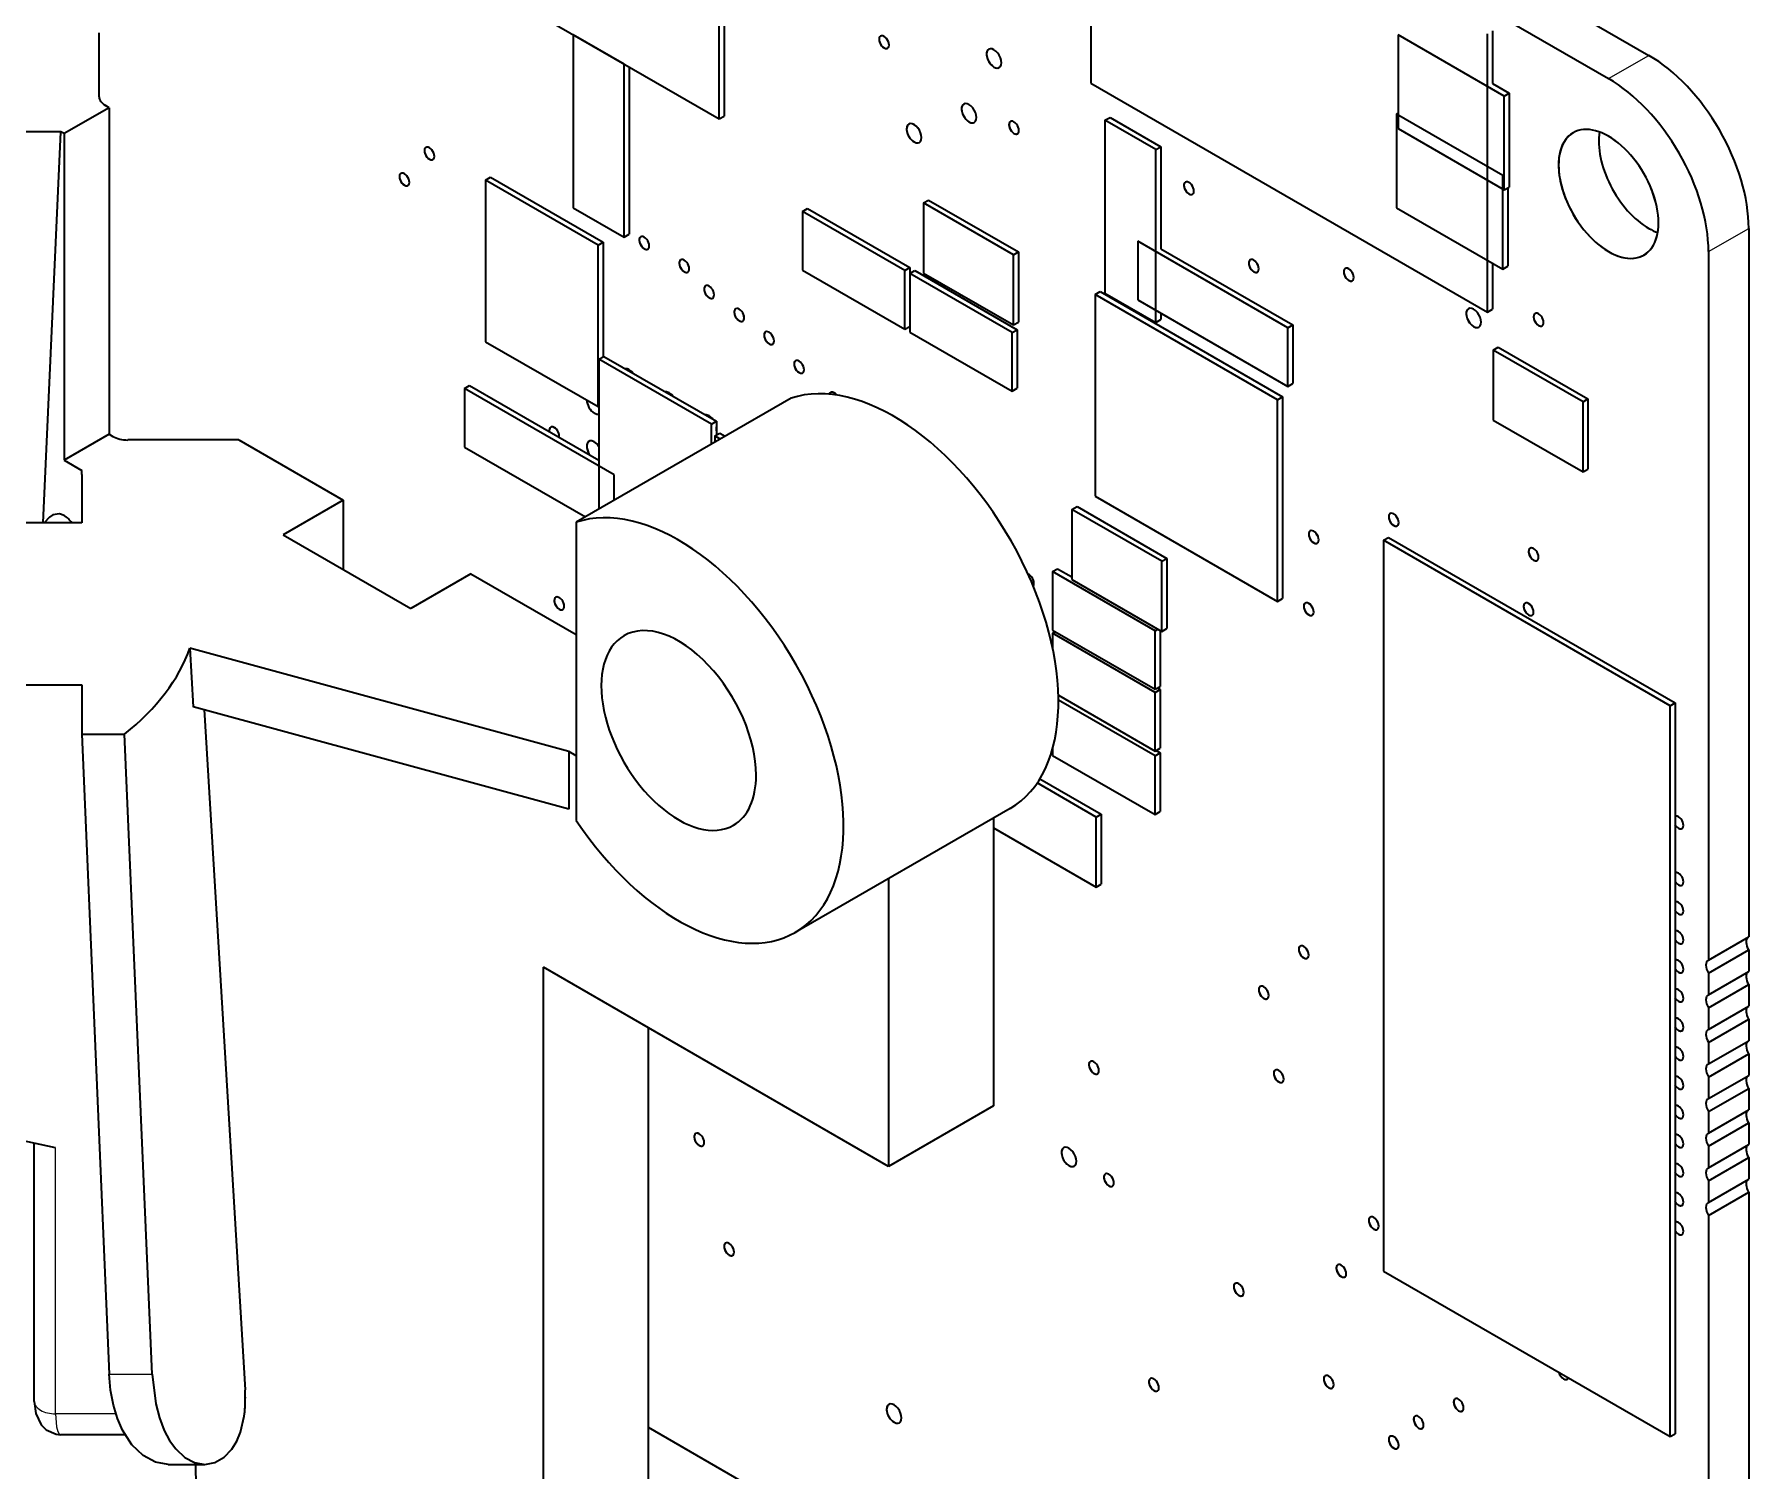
# Model space of a CAD drawing. Extents: x 284 to 1097, y 96 to 774.
# Drawn here: x 716.13 to 740.39, y 679.49 to 699.83 of the extents above; entities that cross this region are included whole.
import ezdxf

# ---------------------------------------------------------------- set-up
doc = ezdxf.new("R2010")
doc.units = 0

msp = doc.modelspace()

# ---------------------------------------------------------------- linework, layer by layer
at = {"color": 7, "lineweight": 35, "ltscale": 0.410291}
msp.add_line((724.763, 707.736), (738.976, 699.53), dxfattribs=at)
at = {"color": 7, "lineweight": 35, "ltscale": 0.410289}
msp.add_line((724.193, 707.407), (738.406, 699.201), dxfattribs=at)
msp.add_line((724.193, 707.407), (738.406, 699.201), dxfattribs=at)
at = {"color": 7, "lineweight": 35, "ltscale": 0.098511}
for p, q in [((731.078, 703.075), (731.078, 699.135)), ((736.691, 695.894), (736.691, 699.835))]:
    msp.add_line(p, q, dxfattribs=at)
at = {"color": 7, "lineweight": 35, "ltscale": 0.097978}
msp.add_line((725.82, 698.63), (725.82, 702.549), dxfattribs=at)
at = {"color": 7, "lineweight": 35, "ltscale": 0.064943}
msp.add_line((725.891, 701.268), (725.891, 698.671), dxfattribs=at)
at = {"color": 7, "lineweight": 35, "ltscale": 0.097979}
msp.add_line((722.426, 700.589), (725.82, 698.63), dxfattribs=at)
at = {"color": 7, "lineweight": 35, "ltscale": 0.022701}
msp.add_line((717.046, 698.942), (717.046, 699.85), dxfattribs=at)
at = {"color": 7, "lineweight": 35, "ltscale": 0.020756}
for p, q in [((724.475, 699.405), (723.756, 699.82)), ((718.331, 691.137), (718.376, 690.308))]:
    msp.add_line(p, q, dxfattribs=at)
at = {"color": 7, "lineweight": 35, "ltscale": 0.061172}
for p, q in [((723.756, 699.82), (723.756, 697.373)), ((731.28, 698.611), (731.28, 696.164)), ((731.999, 695.749), (731.999, 698.196))]:
    msp.add_line(p, q, dxfattribs=at)
at = {"color": 7, "lineweight": 35, "ltscale": 0.043418}
for p, q in [((736.931, 698.954), (735.427, 699.822)), ((736.91, 697.831), (735.406, 698.699)), ((735.427, 698.494), (736.931, 697.625)), ((735.406, 697.371), (736.91, 696.503))]:
    msp.add_line(p, q, dxfattribs=at)
at = {"color": 7, "lineweight": 35, "ltscale": 0.033211}
for p, q in [((735.427, 699.822), (735.427, 698.494)), ((737.002, 698.994), (737.002, 697.666)), ((736.931, 697.625), (736.931, 698.954)), ((735.406, 698.699), (735.406, 697.371)), ((736.91, 696.503), (736.91, 697.831))]:
    msp.add_line(p, q, dxfattribs=at)
at = {"color": 7, "lineweight": 35, "ltscale": 0.018565}
msp.add_line((736.762, 699.876), (736.762, 699.133), dxfattribs=at)
at = {"color": 7, "lineweight": 13, "ltscale": 0.016433}
msp.add_line((738.406, 699.201), (738.976, 699.53), dxfattribs=at)
at = {"color": 7, "lineweight": 35, "ltscale": 0.061171}
msp.add_line((724.475, 696.958), (724.475, 699.405), dxfattribs=at)
at = {"color": 7, "lineweight": 35, "ltscale": 0.059163}
msp.add_line((724.546, 699.365), (724.546, 696.999), dxfattribs=at)
at = {"color": 7, "lineweight": 35, "ltscale": 0.162024}
msp.add_line((731.078, 699.135), (736.691, 695.894), dxfattribs=at)
at = {"color": 7, "lineweight": 35, "ltscale": 0.00693}
msp.add_line((736.762, 699.133), (737.002, 698.994), dxfattribs=at)
at = {"color": 7, "lineweight": 35, "ltscale": 0.002041}
for p, q in [((736.931, 698.954), (737.002, 698.994)), ((731.28, 698.611), (731.351, 698.652)), ((731.999, 698.196), (732.07, 698.237)), ((736.931, 697.625), (737.002, 697.666)), ((726.997, 697.32), (727.068, 697.361)), ((724.106, 696.843), (724.177, 696.884)), ((724.475, 696.958), (724.546, 696.999)), ((729.984, 696.706), (730.054, 696.747)), ((728.447, 696.483), (728.518, 696.524)), ((728.517, 696.442), (728.588, 696.483)), ((731.14, 696.146), (731.211, 696.187)), ((736.691, 695.894), (736.762, 695.935)), ((728.447, 695.653), (728.518, 695.693)), ((729.984, 695.713), (730.054, 695.753)), ((731.999, 695.749), (732.07, 695.79)), ((733.866, 695.673), (733.936, 695.714)), ((736.774, 695.358), (736.845, 695.398)), ((724.118, 695.227), (724.189, 695.268)), ((733.866, 694.843), (733.936, 694.884)), ((722.215, 694.815), (722.285, 694.855)), ((733.723, 694.655), (733.793, 694.696)), ((738.045, 693.631), (738.115, 693.671)), ((732.084, 692.367), (732.154, 692.407)), ((732.084, 691.373), (732.154, 691.414)), ((739.28, 690.321), (739.35, 690.362)), ((731.99, 688.782), (732.06, 688.823)), ((731.157, 688.745), (731.228, 688.786)), ((739.28, 679.973), (739.35, 680.014))]:
    msp.add_line(p, q, dxfattribs=at)
at = {"color": 7, "lineweight": 35, "ltscale": 0.018372}
for p, q in [((717.186, 698.789), (716.55, 698.422)), ((717.186, 694.165), (716.55, 693.798))]:
    msp.add_line(p, q, dxfattribs=at)
at = {"color": 7, "lineweight": 35, "ltscale": 0.001514}
for p, q in [((717.186, 698.789), (717.134, 698.819)), ((717.186, 694.165), (717.239, 694.135))]:
    msp.add_line(p, q, dxfattribs=at)
at = {"color": 7, "lineweight": 35, "ltscale": 0.080629}
msp.add_line((717.186, 698.789), (717.186, 695.564), dxfattribs=at)
at = {"color": 7, "lineweight": 35, "ltscale": 0.002042}
for p, q in [((725.82, 698.63), (725.891, 698.671)), ((722.513, 697.763), (722.584, 697.803)), ((728.713, 697.44), (728.784, 697.481)), ((736.91, 696.503), (736.98, 696.543)), ((729.967, 695.605), (730.038, 695.646)), ((729.967, 694.775), (730.038, 694.816)), ((738.045, 694.624), (738.115, 694.665)), ((725.711, 694.308), (725.782, 694.349)), ((725.757, 694.141), (725.828, 694.182)), ((730.813, 693.1), (730.884, 693.141)), ((735.222, 692.664), (735.292, 692.705)), ((730.539, 692.221), (730.61, 692.262)), ((733.723, 691.797), (733.793, 691.838)), ((731.99, 690.554), (732.06, 690.594)), ((731.99, 690.51), (732.06, 690.551)), ((731.99, 689.68), (732.06, 689.721)), ((731.99, 689.612), (732.06, 689.653)), ((731.157, 687.752), (731.228, 687.793))]:
    msp.add_line(p, q, dxfattribs=at)
at = {"color": 7, "lineweight": 35, "ltscale": 0.020755}
for p, q in [((731.999, 698.196), (731.28, 698.611)), ((731.351, 698.652), (732.07, 698.237)), ((723.756, 697.373), (724.475, 696.958)), ((726.997, 697.32), (726.997, 696.49)), ((731.747, 696.897), (731.747, 696.067)), ((728.447, 695.653), (728.447, 696.483)), ((728.517, 696.442), (728.517, 695.612)), ((731.28, 696.164), (731.999, 695.749)), ((729.967, 694.775), (729.967, 695.605)), ((730.038, 695.646), (730.038, 694.816)), ((733.866, 694.843), (733.866, 695.673)), ((733.936, 695.714), (733.936, 694.884)), ((722.215, 694.815), (722.215, 693.984)), ((730.539, 692.221), (730.539, 691.391)), ((731.99, 690.554), (731.99, 691.384)), ((731.99, 689.68), (731.99, 690.51)), ((732.06, 690.551), (732.06, 689.721)), ((731.99, 688.782), (731.99, 689.612))]:
    msp.add_line(p, q, dxfattribs=at)
at = {"color": 7, "lineweight": 35, "ltscale": 0.000613215}
msp.add_line((735.406, 698.699), (735.427, 698.712), dxfattribs=at)
at = {"color": 7, "lineweight": 35, "ltscale": 0.012407}
msp.add_line((716.503, 698.448), (716.007, 698.448), dxfattribs=at)
at = {"color": 7, "lineweight": 35, "ltscale": 0.138574}
msp.add_line((716.254, 692.911), (716.503, 698.448), dxfattribs=at)
at = {"color": 7, "lineweight": 35, "ltscale": 0.001346}
msp.add_line((716.55, 698.422), (716.503, 698.448), dxfattribs=at)
at = {"color": 7, "lineweight": 35, "ltscale": 0.115596}
msp.add_line((716.55, 698.422), (716.55, 693.798), dxfattribs=at)
at = {"color": 7, "lineweight": 35, "ltscale": 0.03613}
msp.add_line((732.07, 698.237), (732.07, 696.792), dxfattribs=at)
at = {"color": 7, "lineweight": 35, "ltscale": 0.045976}
for p, q in [((722.584, 697.803), (724.177, 696.884)), ((725.711, 694.308), (724.118, 695.227))]:
    msp.add_line(p, q, dxfattribs=at)
at = {"color": 7, "lineweight": 35, "ltscale": 0.057155}
for p, q in [((722.513, 697.763), (722.513, 695.476)), ((724.106, 694.557), (724.106, 696.843))]:
    msp.add_line(p, q, dxfattribs=at)
at = {"color": 7, "lineweight": 35, "ltscale": 0.045978}
for p, q in [((724.106, 696.843), (722.513, 697.763)), ((722.513, 695.476), (724.106, 694.557)), ((724.189, 695.268), (725.782, 694.349))]:
    msp.add_line(p, q, dxfattribs=at)
at = {"color": 7, "lineweight": 35, "ltscale": 0.02776}
msp.add_line((736.98, 697.654), (736.98, 696.543), dxfattribs=at)
at = {"color": 7, "lineweight": 35, "ltscale": 0.041862}
for p, q in [((728.447, 696.483), (726.997, 697.32)), ((727.068, 697.361), (728.518, 696.524)), ((726.997, 696.49), (728.447, 695.653)), ((729.967, 695.605), (728.517, 696.442)), ((728.588, 696.483), (730.038, 695.646)), ((728.517, 695.612), (729.967, 694.775)), ((731.99, 691.384), (730.539, 692.221)), ((730.539, 691.391), (731.99, 690.554)), ((731.99, 690.51), (730.539, 691.347)), ((730.539, 689.619), (731.99, 688.782))]:
    msp.add_line(p, q, dxfattribs=at)
at = {"color": 7, "lineweight": 35, "ltscale": 0.024838}
for p, q in [((728.713, 697.44), (728.713, 696.446)), ((729.984, 695.713), (729.984, 696.706)), ((730.054, 696.747), (730.054, 695.753)), ((736.774, 695.358), (736.774, 694.364)), ((738.115, 694.665), (738.115, 693.671)), ((730.813, 693.1), (730.813, 692.107)), ((732.084, 691.373), (732.084, 692.367)), ((732.154, 692.407), (732.154, 691.414)), ((731.157, 687.752), (731.157, 688.745))]:
    msp.add_line(p, q, dxfattribs=at)
at = {"color": 7, "lineweight": 35, "ltscale": 0.036678}
for p, q in [((729.984, 696.706), (728.713, 697.44)), ((728.713, 696.446), (729.984, 695.713)), ((732.084, 692.367), (730.813, 693.1)), ((730.813, 692.107), (732.084, 691.373))]:
    msp.add_line(p, q, dxfattribs=at)
at = {"color": 7, "lineweight": 35, "ltscale": 0.036676}
for p, q in [((728.784, 697.481), (730.054, 696.747)), ((736.845, 695.398), (738.115, 694.665)), ((736.774, 694.364), (738.045, 693.631)), ((730.884, 693.141), (732.154, 692.407))]:
    msp.add_line(p, q, dxfattribs=at)
at = {"color": 7, "lineweight": 13, "ltscale": 0.016432}
msp.add_line((739.821, 696.752), (740.39, 697.08), dxfattribs=at)
at = {"color": 7, "lineweight": 35, "ltscale": 0.250812}
for p, q in [((740.39, 697.08), (740.39, 687.048)), ((739.821, 696.752), (739.821, 686.719)), ((739.821, 696.752), (739.821, 686.719)), ((740.39, 683.434), (740.39, 673.402)), ((739.821, 683.106), (739.821, 673.073)), ((739.821, 683.106), (739.821, 673.073))]:
    msp.add_line(p, q, dxfattribs=at)
at = {"color": 7, "lineweight": 35, "ltscale": 0.040572}
msp.add_line((724.177, 696.884), (724.177, 695.261), dxfattribs=at)
at = {"color": 7, "lineweight": 35, "ltscale": 0.061173}
for p, q in [((733.866, 695.673), (731.747, 696.897)), ((731.747, 696.067), (733.866, 694.843)), ((724.334, 693.591), (722.215, 694.815))]:
    msp.add_line(p, q, dxfattribs=at)
at = {"color": 7, "lineweight": 35, "ltscale": 0.053889}
msp.add_line((732.07, 696.792), (733.936, 695.714), dxfattribs=at)
at = {"color": 7, "lineweight": 35, "ltscale": 0.016319}
msp.add_line((736.762, 696.588), (736.762, 695.935), dxfattribs=at)
at = {"color": 7, "lineweight": 35, "ltscale": 0.002025}
msp.add_line((728.518, 696.524), (728.518, 696.443), dxfattribs=at)
at = {"color": 7, "lineweight": 35, "ltscale": 0.071445}
for p, q in [((731.14, 696.146), (731.14, 693.288)), ((733.723, 691.797), (733.723, 694.655))]:
    msp.add_line(p, q, dxfattribs=at)
at = {"color": 7, "lineweight": 35, "ltscale": 0.074554}
for p, q in [((733.723, 694.655), (731.14, 696.146)), ((731.211, 696.187), (733.793, 694.696)), ((731.14, 693.288), (733.723, 691.797))]:
    msp.add_line(p, q, dxfattribs=at)
at = {"color": 7, "lineweight": 35, "ltscale": 0.002246}
msp.add_line((732.07, 695.88), (732.07, 695.79), dxfattribs=at)
at = {"color": 7, "lineweight": 35, "ltscale": 0.034967}
msp.add_line((717.186, 695.564), (717.186, 694.165), dxfattribs=at)
at = {"color": 7, "lineweight": 35, "ltscale": 0.036677}
msp.add_line((738.045, 694.624), (736.774, 695.358), dxfattribs=at)
at = {"color": 7, "lineweight": 35, "ltscale": 0.053076}
msp.add_line((724.118, 695.227), (724.118, 693.104), dxfattribs=at)
at = {"color": 7, "lineweight": 35, "ltscale": 0.052912}
msp.add_line((722.285, 694.855), (724.118, 693.797), dxfattribs=at)
at = {"color": 7, "lineweight": 35, "ltscale": 0.087772}
msp.add_line((726.838, 694.675), (723.798, 692.919), dxfattribs=at)
at = {"color": 7, "lineweight": 35, "ltscale": 0.071443}
msp.add_line((733.793, 694.696), (733.793, 691.838), dxfattribs=at)
at = {"color": 7, "lineweight": 35, "ltscale": 0.000359603}
msp.add_line((724.106, 694.557), (724.118, 694.564), dxfattribs=at)
at = {"color": 7, "lineweight": 35, "ltscale": 0.024837}
for p, q in [((738.045, 693.631), (738.045, 694.624)), ((731.228, 688.786), (731.228, 687.793))]:
    msp.add_line(p, q, dxfattribs=at)
at = {"color": 7, "lineweight": 35, "ltscale": 0.007098}
msp.add_line((725.711, 694.024), (725.711, 694.308), dxfattribs=at)
at = {"color": 7, "lineweight": 35, "ltscale": 0.004831}
msp.add_line((725.782, 694.349), (725.782, 694.155), dxfattribs=at)
at = {"color": 7, "lineweight": 35, "ltscale": 0.002263}
msp.add_line((725.828, 694.182), (725.906, 694.137), dxfattribs=at)
at = {"color": 7, "lineweight": 35, "ltscale": 0.03932}
msp.add_line((719.024, 694.084), (717.451, 694.084), dxfattribs=at)
at = {"color": 7, "lineweight": 35, "ltscale": 0.042622}
msp.add_line((719.024, 694.084), (720.5, 693.232), dxfattribs=at)
at = {"color": 7, "lineweight": 35, "ltscale": 0.049481}
msp.add_line((722.215, 693.984), (723.929, 692.995), dxfattribs=at)
at = {"color": 7, "lineweight": 35, "ltscale": 0.002262}
msp.add_line((725.836, 694.096), (725.757, 694.141), dxfattribs=at)
at = {"color": 7, "lineweight": 35, "ltscale": 0.002261}
msp.add_line((725.757, 694.141), (725.757, 694.051), dxfattribs=at)
at = {"color": 7, "lineweight": 35, "ltscale": 0.007194}
msp.add_line((716.55, 693.798), (716.799, 693.654), dxfattribs=at)
at = {"color": 7, "lineweight": 35, "ltscale": 0.001482}
msp.add_line((716.799, 693.595), (716.799, 693.654), dxfattribs=at)
at = {"color": 7, "lineweight": 35, "ltscale": 0.017084}
msp.add_line((716.799, 693.595), (716.799, 692.911), dxfattribs=at)
at = {"color": 7, "lineweight": 35, "ltscale": 0.009064}
msp.add_line((724.334, 693.229), (724.334, 693.591), dxfattribs=at)
at = {"color": 7, "lineweight": 35, "ltscale": 0.024495}
for p, q in [((720.5, 693.232), (719.652, 692.742)), ((720.5, 693.232), (720.5, 692.252)), ((722.305, 692.19), (721.456, 691.7))]:
    msp.add_line(p, q, dxfattribs=at)
at = {"color": 7, "lineweight": 35, "ltscale": 0.033449}
msp.add_line((716.799, 692.911), (715.461, 692.911), dxfattribs=at)
at = {"color": 7, "lineweight": 35, "ltscale": 0.05209}
msp.add_line((719.652, 692.742), (721.456, 691.7), dxfattribs=at)
at = {"color": 7, "lineweight": 35, "ltscale": 0.105574}
msp.add_line((723.798, 692.919), (723.798, 688.696), dxfattribs=at)
at = {"color": 7, "lineweight": 35, "ltscale": 0.117144}
msp.add_line((735.292, 692.705), (739.35, 690.362), dxfattribs=at)
at = {"color": 7, "lineweight": 35, "ltscale": 0.117145}
for p, q in [((739.28, 690.321), (735.222, 692.664)), ((735.222, 682.316), (739.28, 679.973))]:
    msp.add_line(p, q, dxfattribs=at)
at = {"color": 7, "lineweight": 35, "ltscale": 0.258705}
for p, q in [((735.222, 692.664), (735.222, 682.316)), ((739.28, 679.973), (739.28, 690.321)), ((739.35, 690.362), (739.35, 680.014))]:
    msp.add_line(p, q, dxfattribs=at)
at = {"color": 7, "lineweight": 35, "ltscale": 0.005857}
msp.add_line((730.61, 692.262), (730.813, 692.145), dxfattribs=at)
at = {"color": 7, "lineweight": 35, "ltscale": 0.043104}
msp.add_line((722.305, 692.19), (723.798, 691.328), dxfattribs=at)
at = {"color": 7, "lineweight": 35, "ltscale": 0.001086}
for p, q in [((730.539, 691.347), (730.577, 691.369)), ((731.99, 691.384), (732.027, 691.406))]:
    msp.add_line(p, q, dxfattribs=at)
at = {"color": 7, "lineweight": 35, "ltscale": 0.00535}
msp.add_line((730.539, 691.347), (730.539, 691.133), dxfattribs=at)
at = {"color": 7, "lineweight": 35, "ltscale": 0.0198}
msp.add_line((732.06, 691.386), (732.06, 690.594), dxfattribs=at)
at = {"color": 7, "lineweight": 35, "ltscale": 0.138943}
msp.add_line((723.692, 689.674), (718.331, 691.137), dxfattribs=at)
at = {"color": 7, "lineweight": 35, "ltscale": 0.022398}
msp.add_line((715.903, 690.616), (716.799, 690.616), dxfattribs=at)
at = {"color": 7, "lineweight": 35, "ltscale": 0.017432}
msp.add_line((716.799, 690.616), (716.799, 689.918), dxfattribs=at)
at = {"color": 7, "lineweight": 35, "ltscale": 0.001087}
msp.add_line((732.023, 690.573), (732.06, 690.551), dxfattribs=at)
at = {"color": 7, "lineweight": 35, "ltscale": 0.137759}
msp.add_line((723.692, 688.858), (718.376, 690.308), dxfattribs=at)
at = {"color": 7, "lineweight": 35, "ltscale": 0.241236}
msp.add_line((718.531, 690.266), (719.111, 680.634), dxfattribs=at)
at = {"color": 7, "lineweight": 35, "ltscale": 0.039539}
msp.add_line((730.62, 690.471), (731.99, 689.68), dxfattribs=at)
at = {"color": 7, "lineweight": 35, "ltscale": 0.039502}
msp.add_line((731.99, 689.612), (730.621, 690.402), dxfattribs=at)
at = {"color": 7, "lineweight": 35, "ltscale": 0.015146}
msp.add_line((716.799, 689.918), (717.405, 689.918), dxfattribs=at)
at = {"color": 7, "lineweight": 35, "ltscale": 0.226738}
msp.add_line((716.799, 689.918), (717.187, 680.857), dxfattribs=at)
at = {"color": 7, "lineweight": 35, "ltscale": 0.226765}
msp.add_line((717.797, 680.856), (717.405, 689.918), dxfattribs=at)
at = {"color": 7, "lineweight": 35, "ltscale": 0.003043}
msp.add_line((723.798, 689.613), (723.692, 689.674), dxfattribs=at)
at = {"color": 7, "lineweight": 35, "ltscale": 0.020413}
msp.add_line((723.692, 689.674), (723.692, 688.858), dxfattribs=at)
at = {"color": 7, "lineweight": 35, "ltscale": 0.002501}
msp.add_line((730.539, 689.719), (730.539, 689.619), dxfattribs=at)
at = {"color": 7, "lineweight": 35, "ltscale": 0.001698}
msp.add_line((732.002, 689.687), (732.06, 689.653), dxfattribs=at)
at = {"color": 7, "lineweight": 35, "ltscale": 0.020757}
msp.add_line((732.06, 689.653), (732.06, 688.823), dxfattribs=at)
at = {"color": 7, "lineweight": 35, "ltscale": 0.024171}
msp.add_line((731.157, 688.745), (730.32, 689.229), dxfattribs=at)
at = {"color": 7, "lineweight": 35, "ltscale": 0.025108}
msp.add_line((730.358, 689.288), (731.228, 688.786), dxfattribs=at)
at = {"color": 7, "lineweight": 35, "ltscale": 0.087769}
msp.add_line((729.938, 688.868), (726.897, 687.113), dxfattribs=at)
at = {"color": 7, "lineweight": 35, "ltscale": 0.10188}
msp.add_line((729.702, 688.732), (729.702, 684.657), dxfattribs=at)
at = {"color": 7, "lineweight": 35, "ltscale": 0.042011}
msp.add_line((729.702, 688.592), (731.157, 687.752), dxfattribs=at)
at = {"color": 7, "lineweight": 35, "ltscale": 0.007037}
msp.add_line((728.217, 687.875), (728.217, 687.594), dxfattribs=at)
at = {"color": 7, "lineweight": 35, "ltscale": 0.094844}
msp.add_line((728.217, 687.594), (728.217, 683.8), dxfattribs=at)
at = {"color": 7, "lineweight": 35, "ltscale": 0.016432}
for p, q in [((739.821, 686.719), (740.39, 687.048)), ((739.821, 686.535), (740.39, 686.864)), ((739.821, 686.229), (740.39, 686.558)), ((739.821, 686.045), (740.39, 686.374)), ((739.821, 685.739), (740.39, 686.068)), ((739.821, 685.555), (740.39, 685.884)), ((739.821, 685.25), (740.39, 685.578)), ((739.821, 685.065), (740.39, 685.394)), ((739.821, 684.76), (740.39, 685.088)), ((739.821, 684.576), (740.39, 684.904)), ((739.821, 684.27), (740.39, 684.598)), ((739.821, 684.086), (740.39, 684.414)), ((739.821, 683.78), (740.39, 684.109)), ((739.821, 683.596), (740.39, 683.924)), ((739.821, 683.29), (740.39, 683.619)), ((739.821, 683.106), (740.39, 683.434))]:
    msp.add_line(p, q, dxfattribs=at)
at = {"color": 7, "lineweight": 35, "ltscale": 0.007643}
for p, q in [((740.39, 686.864), (740.39, 686.558)), ((739.821, 686.535), (739.821, 686.229)), ((739.821, 686.535), (739.821, 686.229)), ((740.39, 686.374), (740.39, 686.068)), ((739.821, 686.045), (739.821, 685.739)), ((739.821, 686.045), (739.821, 685.739)), ((740.39, 685.884), (740.39, 685.578)), ((739.821, 685.555), (739.821, 685.25)), ((739.821, 685.555), (739.821, 685.25)), ((740.39, 685.394), (740.39, 685.088)), ((739.821, 684.576), (739.821, 684.27)), ((739.821, 684.576), (739.821, 684.27)), ((740.39, 684.414), (740.39, 684.109)), ((739.821, 684.086), (739.821, 683.78)), ((739.821, 684.086), (739.821, 683.78)), ((740.39, 683.924), (740.39, 683.619)), ((739.821, 683.596), (739.821, 683.29)), ((739.821, 683.596), (739.821, 683.29))]:
    msp.add_line(p, q, dxfattribs=at)
at = {"color": 7, "lineweight": 35, "ltscale": 0.279117}
msp.add_line((723.335, 675.453), (723.335, 686.618), dxfattribs=at)
at = {"color": 7, "lineweight": 35, "ltscale": 0.140921}
msp.add_line((728.217, 683.8), (723.335, 686.618), dxfattribs=at)
at = {"color": 7, "lineweight": 35, "ltscale": 0.236252}
msp.add_line((724.82, 676.311), (724.82, 685.761), dxfattribs=at)
at = {"color": 7, "lineweight": 35, "ltscale": 0.007645}
for p, q in [((739.821, 685.065), (739.821, 684.76)), ((739.821, 685.065), (739.821, 684.76)), ((740.39, 684.904), (740.39, 684.598))]:
    msp.add_line(p, q, dxfattribs=at)
at = {"color": 7, "lineweight": 35, "ltscale": 0.042867}
msp.add_line((729.702, 684.657), (728.217, 683.8), dxfattribs=at)
at = {"color": 7, "lineweight": 35, "ltscale": 0.012732}
msp.add_line((716.428, 684.063), (715.93, 684.172), dxfattribs=at)
at = {"color": 7, "lineweight": 35, "ltscale": 0.09147}
msp.add_line((716.128, 680.47), (716.128, 684.128), dxfattribs=at)
at = {"color": 7, "lineweight": 13, "ltscale": 0.094154}
msp.add_line((716.428, 680.296), (716.428, 684.063), dxfattribs=at)
at = {"color": 7, "lineweight": 13, "ltscale": 0.01525}
msp.add_line((717.187, 680.856), (717.797, 680.856), dxfattribs=at)
at = {"color": 7, "lineweight": 35, "ltscale": 0.000289933}
msp.add_line((719.114, 680.532), (719.114, 680.52), dxfattribs=at)
at = {"color": 7, "lineweight": 35, "ltscale": 0.000517275}
msp.add_line((719.114, 680.5), (719.114, 680.52), dxfattribs=at)
at = {"color": 7, "lineweight": 13, "ltscale": 0.021326}
msp.add_line((717.281, 680.296), (716.428, 680.296), dxfattribs=at)
at = {"color": 7, "lineweight": 35, "ltscale": 0.05921}
msp.add_line((726.871, 678.917), (724.82, 680.101), dxfattribs=at)
msp.add_line((726.871, 678.917), (724.82, 680.101), dxfattribs=at)
at = {"color": 7, "lineweight": 35, "ltscale": 0.02262}
msp.add_line((717.41, 680.001), (716.505, 680.001), dxfattribs=at)
at = {"color": 7, "lineweight": 35, "ltscale": 0.012929}
msp.add_line((718.022, 679.581), (718.539, 679.581), dxfattribs=at)
at = {"color": 7, "lineweight": 35, "ltscale": 0.231439}
msp.add_line((718.409, 679.581), (718.547, 670.324), dxfattribs=at)
at = {"color": 7, "lineweight": 35}
for points in [[(716.55, 693.015), (716.483, 693.039), (716.392, 693.023), (716.344, 692.993), (716.266, 692.911)], [(718.022, 679.581), (717.844, 679.612), (717.67, 679.704), (717.51, 679.856), (717.376, 680.063), (717.303, 680.231), (717.247, 680.417), (717.207, 680.63), (717.187, 680.856)], [(717.797, 680.856), (717.847, 680.437), (717.898, 680.24), (717.966, 680.062), (718.042, 679.92), (718.129, 679.799), (718.258, 679.679), (718.397, 679.606), (718.539, 679.581)], [(716.128, 680.47), (716.148, 680.299), (716.223, 680.142), (716.298, 680.069), (716.436, 680.008), (716.505, 680.001)], [(718.539, 679.581), (718.684, 679.607), (718.814, 679.682), (718.925, 679.798), (718.993, 679.909), (719.047, 680.037), (719.099, 680.262)]]:
    msp.add_lwpolyline(points, dxfattribs=at)
at = {"color": 7, "lineweight": 13}
msp.add_lwpolyline([(716.428, 680.296), (716.442, 680.113), (716.46, 680.047), (716.478, 680.015), (716.488, 680.006), (716.505, 680.001)], dxfattribs=at)
at = {"color": 7, "lineweight": 35}
for centre, radius, start, end in [((716.34, 692.684), 0.392, 35.4242, 57.5596), ((717.36, 680.493), 1.754, 352.4262, 0.1985)]:
    msp.add_arc(centre, radius, start, end, dxfattribs=at)
for centre, major_axis, start_param, end_param in [((728.153, 699.716), (0.05, -0.0866), 3.141593, 5.497787), ((728.153, 699.716), (0.05, -0.0866), 2.356194, 5.497787), ((728.153, 699.716), (0.05, -0.0866), 0, 3.141593), ((728.153, 699.716), (0.05, -0.0866), 5.497787, 8.63938), ((728.153, 699.716), (0.05, -0.0866), 5.497787, 6.283185), ((729.709, 699.487), (0.075, -0.13), 3.141593, 5.497787), ((729.709, 699.487), (0.075, -0.13), 2.356194, 5.497787), ((729.709, 699.487), (0.075, -0.13), 0, 3.141593), ((729.709, 699.487), (0.075, -0.13), 5.497787, 8.63938), ((738.976, 697.897), (1, -1.732), 0.785397, 2.356195), ((729.709, 699.487), (0.075, -0.13), 5.497787, 6.283185), ((738.406, 697.568), (1, -1.732), 0.785397, 2.356195), ((738.406, 697.568), (1, -1.732), 0.785397, 2.356195), ((717.346, 698.942), (-0.3, 0), 0, 0.785398), ((729.355, 698.711), (0.075, -0.13), 3.141593, 5.497787), ((729.355, 698.711), (0.075, -0.13), 2.356194, 5.497787), ((729.355, 698.711), (0.075, -0.13), 6.283185, 9.424778), ((729.355, 698.711), (0.075, -0.13), 5.497787, 8.63938), ((728.578, 698.426), (0.075, -0.13), 3.141593, 5.497787), ((728.578, 698.426), (0.075, -0.13), 2.356194, 5.497787), ((728.578, 698.426), (0.075, -0.13), 0, 3.141593), ((728.578, 698.426), (0.075, -0.13), 5.497787, 8.63938), ((729.355, 698.711), (0.075, -0.13), 5.497787, 6.283185), ((729.992, 698.507), (0.05, -0.0866), 3.141593, 5.497787), ((729.992, 698.507), (0.05, -0.0866), 2.356194, 5.497787), ((729.992, 698.507), (0.05, -0.0866), 0, 3.141593), ((729.992, 698.507), (0.05, -0.0866), 5.497787, 8.63938), ((738.406, 697.568), (0.5, -0.866), 2.356194, 5.497787), ((738.406, 697.568), (0.5, -0.866), 6.283185, 9.424778), ((728.578, 698.426), (0.075, -0.13), 5.497787, 6.283185), ((729.992, 698.507), (0.05, -0.0866), 5.497787, 6.283185), ((738.406, 697.568), (0.5, -0.866), 3.141593, 5.497787), ((738.976, 697.897), (0.5, -0.866), 3.746422, 5.497787), ((738.406, 697.568), (0.5, -0.866), 5.497787, 8.63938), ((721.719, 698.14), (0.05, -0.0866), 3.141593, 5.497787), ((721.719, 698.14), (0.05, -0.0866), 2.356194, 5.497787), ((721.719, 698.14), (0.05, -0.0866), 6.283185, 9.424778), ((721.719, 698.14), (0.05, -0.0866), 5.497787, 8.63938), ((721.719, 698.14), (0.05, -0.0866), 5.497787, 6.283185), ((721.365, 697.772), (0.05, -0.0866), 3.141593, 5.497787), ((721.365, 697.772), (0.05, -0.0866), 2.356194, 5.497787), ((721.365, 697.772), (0.05, -0.0866), 6.283185, 9.424778), ((721.365, 697.772), (0.05, -0.0866), 5.497787, 8.63938), ((721.365, 697.772), (0.05, -0.0866), 5.497787, 6.283185), ((732.467, 697.65), (0.05, -0.0866), 3.141593, 5.497787), ((732.467, 697.65), (0.05, -0.0866), 2.356194, 5.497787), ((732.467, 697.65), (0.05, -0.0866), 6.283185, 9.424778), ((732.467, 697.65), (0.05, -0.0866), 5.497787, 8.63938), ((732.467, 697.65), (0.05, -0.0866), 5.497787, 6.283185), ((738.976, 697.897), (-0.5, 0.866), 2.356194, 2.536765), ((724.759, 696.874), (0.05, -0.0866), 3.141593, 5.497787), ((724.759, 696.874), (0.05, -0.0866), 2.356194, 5.497787), ((724.759, 696.874), (0.05, -0.0866), 0, 3.141593), ((724.759, 696.874), (0.05, -0.0866), 5.497787, 8.63938), ((724.759, 696.874), (0.05, -0.0866), 5.497787, 6.283185), ((725.325, 696.548), (0.05, -0.0866), 3.141593, 5.497787), ((725.325, 696.548), (0.05, -0.0866), 2.356194, 5.497787), ((725.325, 696.548), (0.05, -0.0866), 0, 3.141593), ((725.325, 696.548), (0.05, -0.0866), 5.497787, 8.63938), ((733.386, 696.548), (0.05, -0.0866), 3.141593, 5.497787), ((733.386, 696.548), (0.05, -0.0866), 2.356194, 5.497787), ((733.386, 696.548), (0.05, -0.0866), 0, 3.141593), ((733.386, 696.548), (0.05, -0.0866), 5.497787, 8.63938), ((738.406, 697.568), (0.5, -0.866), 5.497787, 6.283185), ((725.325, 696.548), (0.05, -0.0866), 5.497787, 6.283185), ((733.386, 696.548), (0.05, -0.0866), 5.497787, 6.283185), ((734.729, 696.425), (0.05, -0.0866), 3.141593, 5.497787), ((734.729, 696.425), (0.05, -0.0866), 2.356194, 5.497787), ((734.729, 696.425), (0.05, -0.0866), 0, 3.141593), ((734.729, 696.425), (0.05, -0.0866), 5.497787, 8.63938), ((734.729, 696.425), (0.05, -0.0866), 5.497787, 6.283185), ((725.678, 696.18), (0.05, -0.0866), 3.141593, 5.497787), ((725.678, 696.18), (0.05, -0.0866), 2.356194, 5.497787), ((725.678, 696.18), (0.05, -0.0866), 6.283185, 9.424778), ((725.678, 696.18), (0.05, -0.0866), 5.497787, 8.63938), ((725.678, 696.18), (0.05, -0.0866), 5.497787, 6.283185), ((726.103, 695.854), (0.05, -0.0866), 3.141593, 5.497787), ((726.103, 695.854), (0.05, -0.0866), 2.356194, 5.497787), ((726.103, 695.854), (0.05, -0.0866), 0, 3.141593), ((726.103, 695.854), (0.05, -0.0866), 5.497787, 8.63938), ((736.497, 695.813), (0.075, -0.13), 3.141593, 5.497787), ((736.497, 695.813), (0.075, -0.13), 2.356194, 5.497787), ((736.497, 695.813), (0.075, -0.13), 6.283185, 9.424778), ((736.497, 695.813), (0.075, -0.13), 5.497787, 8.63938), ((737.416, 695.788), (0.05, -0.0866), 3.141593, 5.497787), ((737.416, 695.788), (0.05, -0.0866), 2.356194, 5.497787), ((737.416, 695.788), (0.05, -0.0866), 6.283185, 9.424778), ((737.416, 695.788), (0.05, -0.0866), 5.497787, 8.63938), ((726.103, 695.854), (0.05, -0.0866), 5.497787, 6.283185), ((726.527, 695.527), (0.05, -0.0866), 3.141593, 5.497787), ((726.527, 695.527), (0.05, -0.0866), 2.356194, 5.497787), ((726.527, 695.527), (0.05, -0.0866), 0, 3.141593), ((726.527, 695.527), (0.05, -0.0866), 5.497787, 8.63938), ((736.497, 695.813), (0.075, -0.13), 5.497787, 6.283185), ((737.416, 695.788), (0.05, -0.0866), 5.497787, 6.283185), ((726.527, 695.527), (0.05, -0.0866), 5.497787, 6.283185), ((726.951, 695.119), (0.05, -0.0866), 3.141593, 5.497787), ((726.951, 695.119), (0.05, -0.0866), 2.356194, 5.497787), ((726.951, 695.119), (0.05, -0.0866), 6.283185, 9.424778), ((726.951, 695.119), (0.05, -0.0866), 5.497787, 8.63938), ((724.547, 694.955), (0.075, -0.13), 1.834097, 2.880213), ((724.547, 694.955), (0.075, -0.13), 2.356194, 2.88026), ((724.547, 694.955), (0.075, -0.13), 1.834052, 2.356194), ((728.288, 691.726), (1.65, -2.858), 6.283085, 9.309669), ((726.951, 695.119), (0.05, -0.0866), 5.497787, 6.283185), ((724.052, 694.588), (0.075, -0.13), 3.926991, 5.497787), ((724.052, 694.588), (0.075, -0.13), 3.926991, 5.497787), ((725.113, 694.629), (0.075, -0.13), 1.834659, 2.87969), ((725.113, 694.629), (0.075, -0.13), 2.356194, 2.879736), ((725.113, 694.629), (0.075, -0.13), 1.834614, 2.356194), ((727.446, 694.67), (0.05, -0.0866), 2.356194, 3.627962), ((727.446, 694.67), (0.05, -0.0866), 3.141593, 3.627962), ((727.446, 694.67), (0.05, -0.0866), 1.837427, 3.141593), ((727.446, 694.67), (0.05, -0.0866), 1.837427, 2.356194), ((724.052, 694.588), (0.075, -0.13), 5.497787, 6.174279), ((724.052, 694.588), (0.075, -0.13), 5.497787, 6.174279), ((725.678, 694.302), (0.075, -0.13), 1.834723, 2.879556), ((725.678, 694.302), (0.075, -0.13), 2.356194, 2.879602), ((725.678, 694.302), (0.075, -0.13), 1.834678, 2.356194), ((723.486, 694.18), (0.05, -0.0866), 3.141593, 4.143849), ((723.486, 694.18), (0.05, -0.0866), 2.356194, 4.143802), ((723.486, 694.18), (0.05, -0.0866), 0.567338, 3.141593), ((723.486, 694.18), (0.05, -0.0866), 0.567387, 2.356194), ((725.678, 694.302), (0.075, -0.13), 0.559072, 1.00981), ((725.678, 694.302), (0.075, -0.13), 0.559129, 1.009755), ((717.451, 694.257), (-0.3, 0), 0.785398, 1.570796), ((724.052, 693.935), (0.075, -0.13), 2.356194, 4.871908), ((724.052, 693.935), (0.075, -0.13), 3.141593, 4.871848), ((724.052, 693.935), (0.075, -0.13), 1.680636, 3.141593), ((724.052, 693.935), (0.075, -0.13), 1.680636, 2.356194), ((725.247, 689.971), (-1.65, 2.858), 3.141592, 6.168077), ((735.366, 692.955), (0.05, -0.0866), 3.141593, 5.497787), ((735.366, 692.955), (0.05, -0.0866), 2.356194, 5.497787), ((735.366, 692.955), (0.05, -0.0866), 0, 3.141593), ((735.366, 692.955), (0.05, -0.0866), 5.497787, 8.63938), ((734.234, 692.71), (0.05, -0.0866), 3.141593, 5.497787), ((734.234, 692.71), (0.05, -0.0866), 2.356194, 5.497787), ((734.234, 692.71), (0.05, -0.0866), 0, 3.141593), ((734.234, 692.71), (0.05, -0.0866), 5.497787, 8.63938), ((735.366, 692.955), (0.05, -0.0866), 5.497787, 6.283185), ((734.234, 692.71), (0.05, -0.0866), 5.497787, 6.283185), ((737.346, 692.465), (0.05, -0.0866), 3.141593, 5.497787), ((737.346, 692.465), (0.05, -0.0866), 2.356194, 5.497787), ((737.346, 692.465), (0.05, -0.0866), 0, 3.141593), ((737.346, 692.465), (0.05, -0.0866), 5.497787, 8.63938), ((737.346, 692.465), (0.05, -0.0866), 5.497787, 6.283185), ((730.204, 692.098), (0.05, -0.0866), 0.217722, 2.530697), ((730.204, 692.098), (0.05, -0.0866), 2.356194, 2.530697), ((730.204, 692.098), (0.05, -0.0866), 0.217722, 2.356194), ((723.557, 691.771), (0.05, -0.0866), 3.141593, 5.497787), ((723.557, 691.771), (0.05, -0.0866), 2.356194, 5.497787), ((723.557, 691.771), (0.05, -0.0866), 6.283185, 9.424778), ((723.557, 691.771), (0.05, -0.0866), 5.497787, 8.63938), ((734.164, 691.689), (0.05, -0.0866), 3.141593, 5.497787), ((734.164, 691.689), (0.05, -0.0866), 2.356194, 5.497787), ((734.164, 691.689), (0.05, -0.0866), 6.283185, 9.424778), ((734.164, 691.689), (0.05, -0.0866), 5.497787, 8.63938), ((737.275, 691.689), (0.05, -0.0866), 3.141593, 5.497787), ((737.275, 691.689), (0.05, -0.0866), 2.356194, 5.497787), ((737.275, 691.689), (0.05, -0.0866), 0, 3.141593), ((737.275, 691.689), (0.05, -0.0866), 5.497787, 8.63938), ((723.557, 691.771), (0.05, -0.0866), 5.497787, 6.283185), ((725.247, 689.971), (-0.775, 1.342), 3.926991, 6.283185), ((734.164, 691.689), (0.05, -0.0866), 5.497787, 6.283185), ((737.275, 691.689), (0.05, -0.0866), 5.497787, 6.283185), ((725.247, 689.971), (-0.775, 1.342), 0, 3.141593), ((713.014, 691.757), (-5.423, 0), 2.514226, 2.942337), ((725.247, 689.971), (-0.775, 1.342), 3.141593, 3.926991), ((725.247, 689.971), (-1.65, 2.858), 1.685905, 3.141592), ((739.396, 688.668), (0.05, -0.0866), 6.283185, 9.424778), ((739.396, 688.668), (0.05, -0.0866), 2.356194, 3.141593), ((739.396, 688.668), (0.05, -0.0866), 4.712389, 5.497787), ((739.396, 688.668), (0.05, -0.0866), 4.712389, 5.497787), ((739.396, 688.668), (0.05, -0.0866), 5.497787, 8.63938), ((739.396, 688.668), (0.05, -0.0866), 5.497787, 6.283185), ((739.396, 687.868), (0.05, -0.0866), 0, 3.141593), ((739.396, 687.868), (0.05, -0.0866), 2.356194, 3.141593), ((739.396, 687.868), (0.05, -0.0866), 4.712389, 5.497787), ((739.396, 687.868), (0.05, -0.0866), 4.712389, 5.497787), ((739.396, 687.868), (0.05, -0.0866), 5.497787, 8.63938), ((739.396, 687.868), (0.05, -0.0866), 5.497787, 6.283185), ((739.396, 687.455), (0.05, -0.0866), 6.283185, 9.424778), ((739.396, 687.455), (0.05, -0.0866), 2.356194, 3.141593), ((739.396, 687.455), (0.05, -0.0866), 4.712389, 5.497787), ((739.396, 687.455), (0.05, -0.0866), 4.712389, 5.497787), ((739.396, 687.455), (0.05, -0.0866), 5.497787, 8.63938), ((739.396, 687.455), (0.05, -0.0866), 5.497787, 6.283185), ((739.396, 687.043), (0.05, -0.0866), 6.283185, 9.424778), ((739.396, 687.043), (0.05, -0.0866), 2.356194, 3.141593), ((739.396, 687.043), (0.05, -0.0866), 5.497787, 8.63938), ((734.093, 686.832), (0.05, -0.0866), 3.141593, 5.497787), ((734.093, 686.832), (0.05, -0.0866), 2.356194, 5.497787), ((734.093, 686.832), (0.05, -0.0866), 6.283185, 9.424778), ((734.093, 686.832), (0.05, -0.0866), 5.497787, 8.63938), ((739.396, 687.043), (0.05, -0.0866), 4.712389, 5.497787), ((739.396, 687.043), (0.05, -0.0866), 4.712389, 5.497787), ((739.396, 687.043), (0.05, -0.0866), 5.497787, 6.283185), ((740.46, 686.915), (-0.075, 0.131), 0.05949, 1.630766), ((734.093, 686.832), (0.05, -0.0866), 5.497787, 6.283185), ((739.396, 686.631), (0.05, -0.0866), 6.283185, 9.424778), ((739.396, 686.631), (0.05, -0.0866), 2.356194, 3.141593), ((739.396, 686.631), (0.05, -0.0866), 5.497787, 8.63938), ((739.891, 686.586), (0.075, -0.131), 3.081623, 4.772358), ((739.891, 686.586), (0.075, -0.131), 3.081623, 4.772358), ((739.396, 686.631), (0.05, -0.0866), 4.712389, 5.497787), ((739.396, 686.631), (0.05, -0.0866), 4.712389, 5.497787), ((739.396, 686.631), (0.05, -0.0866), 5.497787, 6.283185), ((740.46, 686.425), (-0.075, 0.131), 0.05949, 1.630766), ((733.527, 686.26), (0.05, -0.0866), 3.141593, 5.497787), ((733.527, 686.26), (0.05, -0.0866), 2.356194, 5.497787), ((733.527, 686.26), (0.05, -0.0866), 6.283185, 9.424778), ((733.527, 686.26), (0.05, -0.0866), 5.497787, 8.63938), ((733.527, 686.26), (0.05, -0.0866), 5.497787, 6.283185), ((739.396, 686.219), (0.05, -0.0866), 6.283185, 9.424778), ((739.396, 686.219), (0.05, -0.0866), 2.356194, 3.141593), ((739.396, 686.219), (0.05, -0.0866), 4.712389, 5.497787), ((739.396, 686.219), (0.05, -0.0866), 4.712389, 5.497787), ((739.396, 686.219), (0.05, -0.0866), 5.497787, 8.63938), ((739.396, 686.219), (0.05, -0.0866), 5.497787, 6.283185), ((739.891, 686.096), (0.075, -0.131), 3.081623, 4.772358), ((739.891, 686.096), (0.075, -0.131), 3.081623, 4.772358), ((739.396, 685.807), (0.05, -0.0866), 0, 3.141593), ((739.396, 685.807), (0.05, -0.0866), 2.356194, 3.141593), ((740.46, 685.935), (-0.075, 0.131), 0.05949, 1.630766), ((739.396, 685.807), (0.05, -0.0866), 4.712389, 5.497787), ((739.396, 685.807), (0.05, -0.0866), 4.712389, 5.497787), ((739.396, 685.807), (0.05, -0.0866), 5.497787, 8.63938), ((739.396, 685.807), (0.05, -0.0866), 5.497787, 6.283185), ((739.891, 685.607), (0.075, -0.131), 3.081623, 4.772358), ((739.891, 685.607), (0.075, -0.131), 3.081623, 4.772358), ((739.396, 685.395), (0.05, -0.0866), 6.283185, 9.424778), ((739.396, 685.395), (0.05, -0.0866), 2.356194, 3.141593), ((739.396, 685.395), (0.05, -0.0866), 5.497787, 8.63938), ((740.46, 685.445), (-0.075, 0.131), 0.05949, 1.630766), ((731.123, 685.198), (0.05, -0.0866), 3.141593, 5.497787), ((731.123, 685.198), (0.05, -0.0866), 2.356194, 5.497787), ((731.123, 685.198), (0.05, -0.0866), 6.283185, 9.424778), ((731.123, 685.198), (0.05, -0.0866), 5.497787, 8.63938), ((733.739, 685.076), (0.05, -0.0866), 2.356194, 5.497787), ((733.739, 685.076), (0.05, -0.0866), 6.283185, 9.424778), ((739.396, 685.395), (0.05, -0.0866), 4.712389, 5.497787), ((739.396, 685.395), (0.05, -0.0866), 4.712389, 5.497787), ((739.396, 685.395), (0.05, -0.0866), 5.497787, 6.283185), ((739.891, 685.117), (0.075, -0.131), 3.081623, 4.772358), ((739.891, 685.117), (0.075, -0.131), 3.081623, 4.772358), ((731.123, 685.198), (0.05, -0.0866), 5.497787, 6.283185), ((733.739, 685.076), (0.05, -0.0866), 3.141593, 5.497787), ((733.739, 685.076), (0.05, -0.0866), 5.497787, 8.63938), ((733.739, 685.076), (0.05, -0.0866), 5.497787, 6.283185), ((739.396, 684.982), (0.05, -0.0866), 6.283185, 9.424778), ((739.396, 684.982), (0.05, -0.0866), 2.356194, 3.141593), ((739.396, 684.982), (0.05, -0.0866), 4.712389, 5.497787), ((739.396, 684.982), (0.05, -0.0866), 4.712389, 5.497787), ((739.396, 684.982), (0.05, -0.0866), 5.497787, 8.63938), ((740.46, 684.955), (-0.075, 0.131), 0.05949, 1.630766), ((739.396, 684.982), (0.05, -0.0866), 5.497787, 6.283185), ((739.891, 684.627), (0.075, -0.131), 3.081623, 4.772358), ((739.891, 684.627), (0.075, -0.131), 3.081623, 4.772358), ((739.396, 684.57), (0.05, -0.0866), 6.283185, 9.424778), ((739.396, 684.57), (0.05, -0.0866), 2.356194, 3.141593), ((739.396, 684.57), (0.05, -0.0866), 4.712389, 5.497787), ((739.396, 684.57), (0.05, -0.0866), 4.712389, 5.497787), ((739.396, 684.57), (0.05, -0.0866), 5.497787, 8.63938), ((739.396, 684.57), (0.05, -0.0866), 5.497787, 6.283185), ((740.46, 684.466), (-0.075, 0.131), 0.05949, 1.630766), ((725.537, 684.178), (0.05, -0.0866), 3.141593, 5.497787), ((725.537, 684.178), (0.05, -0.0866), 2.356194, 5.497787), ((725.537, 684.178), (0.05, -0.0866), 6.283185, 9.424778), ((725.537, 684.178), (0.05, -0.0866), 5.497787, 8.63938), ((739.396, 684.158), (0.05, -0.0866), 6.283185, 9.424778), ((739.396, 684.158), (0.05, -0.0866), 2.356194, 3.141593), ((739.396, 684.158), (0.05, -0.0866), 5.497787, 8.63938), ((739.891, 684.137), (0.075, -0.131), 3.081623, 4.772358), ((739.891, 684.137), (0.075, -0.131), 3.081623, 4.772358), ((725.537, 684.178), (0.05, -0.0866), 5.497787, 6.283185), ((730.77, 683.933), (0.075, -0.13), 3.141593, 5.497787), ((730.77, 683.933), (0.075, -0.13), 2.356194, 5.497787), ((730.77, 683.933), (0.075, -0.13), 6.283185, 9.424778), ((730.77, 683.933), (0.075, -0.13), 5.497787, 8.63938), ((739.396, 684.158), (0.05, -0.0866), 4.712389, 5.497787), ((739.396, 684.158), (0.05, -0.0866), 4.712389, 5.497787), ((739.396, 684.158), (0.05, -0.0866), 5.497787, 6.283185), ((740.46, 683.976), (-0.075, 0.131), 0.05949, 1.630766), ((730.77, 683.933), (0.075, -0.13), 5.497787, 6.283185), ((731.335, 683.606), (0.05, -0.0866), 2.356194, 5.497787), ((739.396, 683.746), (0.05, -0.0866), 0, 3.141593), ((739.396, 683.746), (0.05, -0.0866), 2.356194, 3.141593), ((739.396, 683.746), (0.05, -0.0866), 4.712389, 5.497787), ((739.396, 683.746), (0.05, -0.0866), 4.712389, 5.497787), ((739.396, 683.746), (0.05, -0.0866), 5.497787, 8.63938), ((739.891, 683.647), (0.075, -0.131), 3.081623, 4.772358), ((739.891, 683.647), (0.075, -0.131), 3.081623, 4.772358), ((731.335, 683.606), (0.05, -0.0866), 3.141593, 5.497787), ((731.335, 683.606), (0.05, -0.0866), 0, 3.141593), ((731.335, 683.606), (0.05, -0.0866), 5.497787, 8.63938), ((731.335, 683.606), (0.05, -0.0866), 5.497787, 6.283185), ((739.396, 683.746), (0.05, -0.0866), 5.497787, 6.283185), ((740.46, 683.486), (-0.075, 0.131), 0.05949, 1.630766), ((739.396, 683.334), (0.05, -0.0866), 6.283185, 9.424778), ((739.396, 683.334), (0.05, -0.0866), 2.356194, 3.141593), ((739.396, 683.334), (0.05, -0.0866), 4.712389, 5.497787), ((739.396, 683.334), (0.05, -0.0866), 4.712389, 5.497787), ((739.396, 683.334), (0.05, -0.0866), 5.497787, 8.63938), ((739.396, 683.334), (0.05, -0.0866), 5.497787, 6.283185), ((739.891, 683.157), (0.075, -0.131), 3.081623, 4.772358), ((739.891, 683.157), (0.075, -0.131), 3.081623, 4.772358), ((735.083, 682.994), (0.05, -0.0866), 3.141593, 5.497787), ((735.083, 682.994), (0.05, -0.0866), 2.356194, 5.497787), ((735.083, 682.994), (0.05, -0.0866), 6.283185, 9.424778), ((735.083, 682.994), (0.05, -0.0866), 5.497787, 8.63938), ((739.396, 682.922), (0.05, -0.0866), 6.283185, 9.424778), ((739.396, 682.922), (0.05, -0.0866), 2.356194, 3.141593), ((739.396, 682.922), (0.05, -0.0866), 5.497787, 8.63938), ((735.083, 682.994), (0.05, -0.0866), 5.497787, 6.283185), ((739.396, 682.922), (0.05, -0.0866), 4.71563, 5.497787), ((739.396, 682.922), (0.05, -0.0866), 4.715621, 5.497787), ((739.396, 682.922), (0.05, -0.0866), 5.497787, 6.283185), ((725.961, 682.626), (0.05, -0.0866), 3.141593, 5.497787), ((725.961, 682.626), (0.05, -0.0866), 2.356194, 5.497787), ((725.961, 682.626), (0.05, -0.0866), 6.283185, 9.424778), ((725.961, 682.626), (0.05, -0.0866), 5.497787, 8.63938), ((725.961, 682.626), (0.05, -0.0866), 5.497787, 6.283185), ((734.624, 682.32), (0.05, -0.0866), 3.141593, 5.497787), ((734.624, 682.32), (0.05, -0.0866), 2.356194, 5.497787), ((734.624, 682.32), (0.05, -0.0866), 0, 3.141593), ((734.624, 682.32), (0.05, -0.0866), 5.497787, 8.63938), ((733.174, 682.055), (0.05, -0.0866), 3.141593, 5.497787), ((733.174, 682.055), (0.05, -0.0866), 2.356194, 5.497787), ((733.174, 682.055), (0.05, -0.0866), 6.283185, 9.424778), ((733.174, 682.055), (0.05, -0.0866), 5.497787, 8.63938), ((734.624, 682.32), (0.05, -0.0866), 5.497787, 6.283185), ((733.174, 682.055), (0.05, -0.0866), 5.497787, 6.283185), ((731.972, 680.708), (0.05, -0.0866), 2.356194, 5.497787), ((731.972, 680.708), (0.05, -0.0866), 6.283185, 9.424778), ((734.447, 680.748), (0.05, -0.0866), 3.141593, 5.497787), ((734.447, 680.748), (0.05, -0.0866), 2.356194, 5.497787), ((734.447, 680.748), (0.05, -0.0866), 0, 3.141593), ((734.447, 680.748), (0.05, -0.0866), 5.497787, 8.63938), ((737.77, 680.871), (0.05, -0.0866), 4.250244, 5.497787), ((737.77, 680.871), (0.05, -0.0866), 4.250244, 5.497787), ((737.77, 680.871), (0.05, -0.0866), 5.497787, 6.74391), ((737.77, 680.871), (0.05, -0.0866), 0, 0.460725), ((713.014, 680.511), (6.1, 0), 0.005847, 0.034758), ((731.972, 680.708), (0.05, -0.0866), 3.141593, 5.497787), ((731.972, 680.708), (0.05, -0.0866), 5.497787, 8.63938), ((731.972, 680.708), (0.05, -0.0866), 5.497787, 6.283185), ((734.447, 680.748), (0.05, -0.0866), 5.497787, 6.283185), ((737.77, 680.871), (0.05, -0.0866), 5.497787, 6.283185), ((713.014, 680.511), (6.1, 0), 6.212415, 6.289032), ((728.295, 680.299), (0.075, -0.13), 3.141593, 5.497787), ((728.295, 680.299), (0.075, -0.13), 2.356194, 5.497787), ((728.295, 680.299), (0.075, -0.13), 0, 3.141593), ((728.295, 680.299), (0.075, -0.13), 5.497787, 8.63938), ((736.285, 680.422), (0.05, -0.0866), 3.141593, 5.497787), ((736.285, 680.422), (0.05, -0.0866), 2.356194, 5.497787), ((736.285, 680.422), (0.05, -0.0866), 6.283185, 9.424778), ((736.285, 680.422), (0.05, -0.0866), 5.497787, 8.63938), ((736.285, 680.422), (0.05, -0.0866), 5.497787, 6.283185), ((728.295, 680.299), (0.075, -0.13), 5.497787, 6.283185), ((735.719, 680.177), (0.05, -0.0866), 3.141593, 5.497787), ((735.719, 680.177), (0.05, -0.0866), 2.356194, 5.497787), ((735.719, 680.177), (0.05, -0.0866), 6.283185, 9.424778), ((735.719, 680.177), (0.05, -0.0866), 5.497787, 8.63938), ((735.719, 680.177), (0.05, -0.0866), 5.497787, 6.283185), ((735.366, 679.891), (0.05, -0.0866), 3.141593, 5.497787), ((735.366, 679.891), (0.05, -0.0866), 2.356194, 5.497787), ((735.366, 679.891), (0.05, -0.0866), 6.283185, 9.424778), ((735.366, 679.891), (0.05, -0.0866), 5.497787, 8.63938), ((735.366, 679.891), (0.05, -0.0866), 5.497787, 6.283185)]:
    msp.add_ellipse(centre, major_axis=major_axis, ratio=0.57735, start_param=start_param, end_param=end_param, dxfattribs=at)
at = {"color": 7, "lineweight": 13}
msp.add_ellipse((716.428, 680.47), major_axis=(0.3, 0), ratio=0.57735, start_param=3.141593, end_param=4.712454, dxfattribs=at)

doc.saveas('drawing.dxf')
